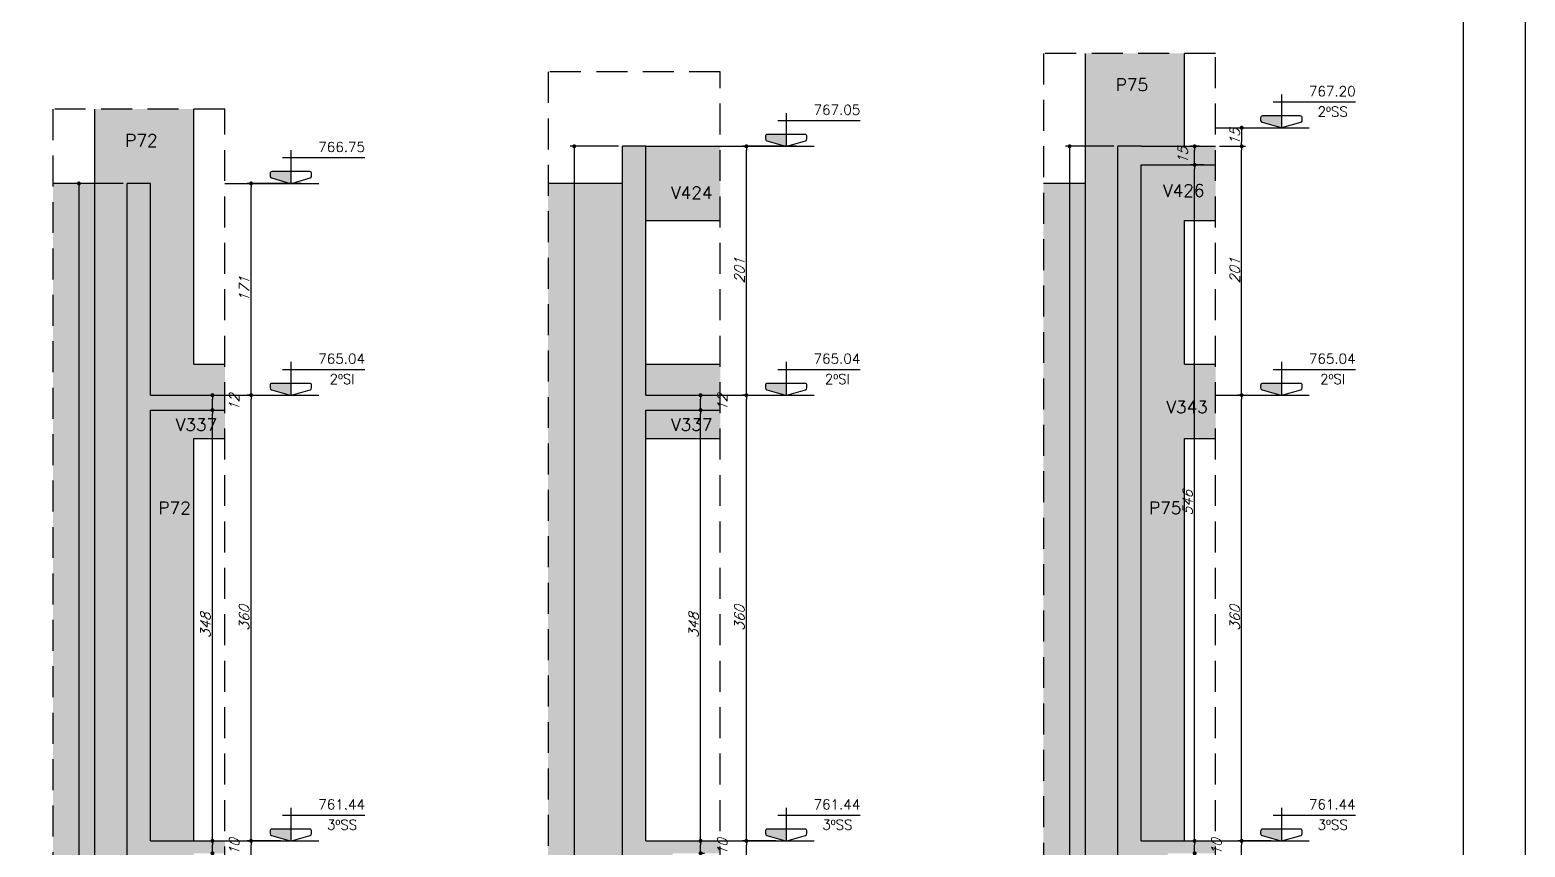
# Model space of a CAD drawing. Header units: millimetres. Extents: x 0 to 8720, y 0 to 4500.
# Drawn here: x 7512 to 8720, y 2109 to 2769 of the extents above; entities that cross this region are included whole.
import ezdxf
from ezdxf.enums import TextEntityAlignment as Align

# ---------------------------------------------------------------- set-up
doc = ezdxf.new("R2010")
doc.units = ezdxf.units.MM
doc.header["$LTSCALE"] = 50
doc.linetypes.add('DASHED', pattern=[0.75, 0.5, -0.25])
for name, color, linetype in [('F-AUX-RED', 1, 'Continuous'), ('F-CORTE', 4, 'Continuous'), ('F-COTAS', 106, 'Continuous'), ('F-EIXOS-DET', 1, 'Continuous'), ('F-MARGEM', 1, 'Continuous'), ('F-NÍVEL-VISTA', 2, 'Continuous'), ('F-SOLIDO-CORTE', 71, 'Continuous'), ('F-TEXTO', 6, 'Continuous'), ('F-TEXTO-YELLOW', 2, 'Continuous'), ('F-VISTA', 2, 'Continuous'), ('F-VISTA SÓLIDO', 254, 'Continuous')]:
    doc.layers.add(name, color=color, linetype=linetype)
doc.styles.add('CP-TEXT-INCL', font='simplex.shx', dxfattribs={"oblique": 20})
doc.styles.add('MCP', font='simplex.shx')
doc.dimstyles.new('CP-COTAS-50', dxfattribs={"dimscale": 0.64, "dimtxt": 12.5, "dimasz": 5, "dimexe": 5, "dimexo": 5, "dimgap": 2.5, "dimtad": 1, "dimdec": 1, "dimdsep": 46, "dimtxsty": 'CP-TEXT-INCL', "dimblk1": 'DOT', "dimblk2": 'DOT', "dimsah": 1, "dimcen": 9, "dimclrd": 256, "dimclre": 256, "dimclrt": 256, "dimadec": 0, "dimazin": 0, "dimtfac": 1, "dimtdec": 1, "dimtmove": 2, "dimatfit": 3, "dimldrblk": 'DOT', "dimfxl": 5, "dimtolj": 1, "dimarcsym": 0})

# ---------------------------------------------------------------- blocks, each defined once
blk = doc.blocks.new('A0-3L_900')
at = {"layer": 'F-MARGEM', "color": 2}
blk.add_lwpolyline([(0, 0), (0, 90), (174.4, 90), (174.4, 0)], close=True, dxfattribs=at)
at = {"layer": 'F-MARGEM', "color": 7}
blk.add_lwpolyline([(2.5, 89), (173.4, 89), (173.4, 1), (2.5, 1)], close=True, dxfattribs=at)
blk = doc.blocks.new('Nível - Vista')
at = {"layer": 'F-NÍVEL-VISTA'}
blk.add_hatch(color=71, dxfattribs=at).paths.add_polyline_path([(0, 0.238), (-0.38, 0.238, 0.414214), (-0.42, 0.198), (-0.42, 0.148, 0.331206), (-0.391, 0.11), (-0.011, 0.002, 0.072993), (0, 0)])
at = {"layer": 'F-NÍVEL-VISTA', "color": 2}
for p, q in [((0, 0.67), (0, 0)), ((-0.168, 0.521), (1.493, 0.521))]:
    blk.add_line(p, q, dxfattribs=at)
blk.add_lwpolyline([(-0.011, 0.002, 0.146769), (0.011, 0.002), (0.391, 0.11, 0.331206), (0.42, 0.148), (0.42, 0.198, 0.414214), (0.38, 0.238), (-0.38, 0.238, 0.414214), (-0.42, 0.198), (-0.42, 0.148, 0.331206), (-0.391, 0.11), (-0.011, 0.002, 0.146769), (0.011, 0.002)], format="xyb", dxfattribs=at)
at = {"layer": 'F-TEXTO', "color": 3, "style": 'MCP'}
for tag, p in [('NÍVEL', (1.026, 0.636)), ('NÍVEL_DETALHE', (1.02, 0.186))]:
    blk.add_attdef(tag, text='', height=0.2, dxfattribs=at).set_placement(p, align=Align.CENTER)
blk = doc.blocks.new('_DOT')
at = {"color": 0, "linetype": 'ByBlock'}
blk.add_line((-0.5, 0), (-1, 0), dxfattribs=at)
at = {"color": 0, "linetype": 'ByBlock', "const_width": 0.5}
blk.add_lwpolyline([(-0.25, 0, 1), (0.25, 0, 1)], format="xyb", close=True, dxfattribs=at)
blk = doc.blocks.new('*D207')
at = {"layer": 'F-COTAS', "lineweight": -2, "transparency": 16777216}
for p, q in [((7714.9, 2114), (7687.9, 2114)), ((7691.1, 1811.2), (7691.1, 2110.8)), ((7702, 1808), (7687.9, 1808))]:
    blk.add_line(p, q, dxfattribs=at)
at = {"layer": 'F-COTAS', "lineweight": -2, "transparency": 16777216, "xscale": 3.2, "yscale": 3.2, "zscale": 3.2}
for p, rotation in [((7691.1, 2114), 90), ((7691.1, 1808), 270)]:
    blk.add_blockref('_DOT', p, dxfattribs=dict(at, rotation=rotation))
at = {"layer": 'F-COTAS', "transparency": 16777216, "insert": (7685.5, 1961), "char_height": 8, "attachment_point": 5, "rotation": 90, "style": 'CP-TEXT-INCL'}
blk.add_mtext('\\A1;306', dxfattribs=at)
blk = doc.blocks.new('*D208')
at = {"layer": 'F-COTAS', "lineweight": -2, "transparency": 16777216}
for p, q in [((7689.8, 2474), (7687.9, 2474)), ((7691.1, 2117.2), (7691.1, 2470.8)), ((7714.9, 2114), (7687.9, 2114))]:
    blk.add_line(p, q, dxfattribs=at)
at = {"layer": 'F-COTAS', "lineweight": -2, "transparency": 16777216, "xscale": 3.2, "yscale": 3.2, "zscale": 3.2}
for p, rotation in [((7691.1, 2474), 90), ((7691.1, 2114), 270)]:
    blk.add_blockref('_DOT', p, dxfattribs=dict(at, rotation=rotation))
at = {"layer": 'F-COTAS', "transparency": 16777216, "insert": (7685.5, 2294), "char_height": 8, "attachment_point": 5, "rotation": 90, "style": 'CP-TEXT-INCL'}
blk.add_mtext('\\A1;360', dxfattribs=at)
blk = doc.blocks.new('*D209')
at = {"layer": 'F-COTAS', "lineweight": -2, "transparency": 16777216}
for p, q in [((7731.6, 2645), (7687.9, 2645)), ((7691.1, 2477.2), (7691.1, 2641.8)), ((7689.8, 2474), (7687.9, 2474))]:
    blk.add_line(p, q, dxfattribs=at)
at = {"layer": 'F-COTAS', "lineweight": -2, "transparency": 16777216, "xscale": 3.2, "yscale": 3.2, "zscale": 3.2}
for p, rotation in [((7691.1, 2645), 90), ((7691.1, 2474), 270)]:
    blk.add_blockref('_DOT', p, dxfattribs=dict(at, rotation=rotation))
at = {"layer": 'F-COTAS', "transparency": 16777216, "insert": (7685.5, 2559.5), "char_height": 8, "attachment_point": 5, "rotation": 90, "style": 'CP-TEXT-INCL'}
blk.add_mtext('\\A1;171', dxfattribs=at)
blk = doc.blocks.new('*D212')
at = {"layer": 'F-COTAS', "lineweight": -2, "transparency": 16777216}
for p, q in [((8114.9, 2114), (8087.9, 2114)), ((8091.1, 1811.2), (8091.1, 2110.8)), ((8102, 1808), (8087.9, 1808))]:
    blk.add_line(p, q, dxfattribs=at)
at = {"layer": 'F-COTAS', "lineweight": -2, "transparency": 16777216, "xscale": 3.2, "yscale": 3.2, "zscale": 3.2}
for p, rotation in [((8091.1, 2114), 90), ((8091.1, 1808), 270)]:
    blk.add_blockref('_DOT', p, dxfattribs=dict(at, rotation=rotation))
at = {"layer": 'F-COTAS', "transparency": 16777216, "insert": (8085.5, 1961), "char_height": 8, "attachment_point": 5, "rotation": 90, "style": 'CP-TEXT-INCL'}
blk.add_mtext('\\A1;306', dxfattribs=at)
blk = doc.blocks.new('*D213')
at = {"layer": 'F-COTAS', "lineweight": -2, "transparency": 16777216}
for p, q in [((8089.8, 2474), (8087.9, 2474)), ((8091.1, 2117.2), (8091.1, 2470.8)), ((8114.9, 2114), (8087.9, 2114))]:
    blk.add_line(p, q, dxfattribs=at)
at = {"layer": 'F-COTAS', "lineweight": -2, "transparency": 16777216, "xscale": 3.2, "yscale": 3.2, "zscale": 3.2}
for p, rotation in [((8091.1, 2474), 90), ((8091.1, 2114), 270)]:
    blk.add_blockref('_DOT', p, dxfattribs=dict(at, rotation=rotation))
at = {"layer": 'F-COTAS', "transparency": 16777216, "insert": (8085.5, 2294), "char_height": 8, "attachment_point": 5, "rotation": 90, "style": 'CP-TEXT-INCL'}
blk.add_mtext('\\A1;360', dxfattribs=at)
blk = doc.blocks.new('*D214')
at = {"layer": 'F-COTAS', "lineweight": -2, "transparency": 16777216}
for p, q in [((8131.6, 2675), (8087.9, 2675)), ((8091.1, 2477.2), (8091.1, 2671.8)), ((8089.8, 2474), (8087.9, 2474))]:
    blk.add_line(p, q, dxfattribs=at)
at = {"layer": 'F-COTAS', "lineweight": -2, "transparency": 16777216, "xscale": 3.2, "yscale": 3.2, "zscale": 3.2}
for p, rotation in [((8091.1, 2675), 90), ((8091.1, 2474), 270)]:
    blk.add_blockref('_DOT', p, dxfattribs=dict(at, rotation=rotation))
at = {"layer": 'F-COTAS', "transparency": 16777216, "insert": (8085.5, 2574.5), "char_height": 8, "attachment_point": 5, "rotation": 90, "style": 'CP-TEXT-INCL'}
blk.add_mtext('\\A1;201', dxfattribs=at)
blk = doc.blocks.new('*D217')
at = {"layer": 'F-COTAS', "lineweight": -2, "transparency": 16777216}
for p, q in [((8514.9, 2114), (8487.9, 2114)), ((8491.1, 1811.2), (8491.1, 2110.8)), ((8502, 1808), (8487.9, 1808))]:
    blk.add_line(p, q, dxfattribs=at)
at = {"layer": 'F-COTAS', "lineweight": -2, "transparency": 16777216, "xscale": 3.2, "yscale": 3.2, "zscale": 3.2}
for p, rotation in [((8491.1, 2114), 90), ((8491.1, 1808), 270)]:
    blk.add_blockref('_DOT', p, dxfattribs=dict(at, rotation=rotation))
at = {"layer": 'F-COTAS', "transparency": 16777216, "insert": (8485.5, 1961), "char_height": 8, "attachment_point": 5, "rotation": 90, "style": 'CP-TEXT-INCL'}
blk.add_mtext('\\A1;306', dxfattribs=at)
blk = doc.blocks.new('*D218')
at = {"layer": 'F-COTAS', "lineweight": -2, "transparency": 16777216}
for p, q in [((8489.8, 2474), (8487.9, 2474)), ((8491.1, 2117.2), (8491.1, 2470.8)), ((8514.9, 2114), (8487.9, 2114))]:
    blk.add_line(p, q, dxfattribs=at)
at = {"layer": 'F-COTAS', "lineweight": -2, "transparency": 16777216, "xscale": 3.2, "yscale": 3.2, "zscale": 3.2}
for p, rotation in [((8491.1, 2474), 90), ((8491.1, 2114), 270)]:
    blk.add_blockref('_DOT', p, dxfattribs=dict(at, rotation=rotation))
at = {"layer": 'F-COTAS', "transparency": 16777216, "insert": (8485.5, 2294), "char_height": 8, "attachment_point": 5, "rotation": 90, "style": 'CP-TEXT-INCL'}
blk.add_mtext('\\A1;360', dxfattribs=at)
blk = doc.blocks.new('*D219')
at = {"layer": 'F-COTAS', "lineweight": -2, "transparency": 16777216}
for p, q in [((8473.2, 2675), (8494.3, 2675)), ((8491.1, 2477.2), (8491.1, 2671.8)), ((8489.8, 2474), (8487.9, 2474))]:
    blk.add_line(p, q, dxfattribs=at)
at = {"layer": 'F-COTAS', "lineweight": -2, "transparency": 16777216, "xscale": 3.2, "yscale": 3.2, "zscale": 3.2}
for p, rotation in [((8491.1, 2675), 90), ((8491.1, 2474), 270)]:
    blk.add_blockref('_DOT', p, dxfattribs=dict(at, rotation=rotation))
at = {"layer": 'F-COTAS', "transparency": 16777216, "insert": (8485.5, 2574.5), "char_height": 8, "attachment_point": 5, "rotation": 90, "style": 'CP-TEXT-INCL'}
blk.add_mtext('\\A1;201', dxfattribs=at)
blk = doc.blocks.new('*D230')
at = {"layer": 'F-COTAS', "lineweight": -2, "transparency": 16777216}
for p, q in [((7587.8, 2645), (7548.9, 2645)), ((7552.1, 2641.8), (7552.1, 1445.2)), ((7587.8, 1442), (7548.9, 1442))]:
    blk.add_line(p, q, dxfattribs=at)
at = {"layer": 'F-COTAS', "lineweight": -2, "transparency": 16777216, "xscale": 3.2, "yscale": 3.2, "zscale": 3.2}
for p, rotation in [((7552.1, 2645), 90), ((7552.1, 1442), 270)]:
    blk.add_blockref('_DOT', p, dxfattribs=dict(at, rotation=rotation))
at = {"layer": 'F-COTAS', "transparency": 16777216, "insert": (7546.5, 2043.5), "char_height": 8, "attachment_point": 5, "rotation": 90, "style": 'CP-TEXT-INCL'}
blk.add_mtext('\\A1;1203', dxfattribs=at)
blk = doc.blocks.new('*D231')
at = {"layer": 'F-COTAS', "lineweight": -2, "transparency": 16777216}
for p, q in [((7987.8, 2675), (7948.9, 2675)), ((7952.1, 2671.8), (7952.1, 1445.2)), ((7987.8, 1442), (7948.9, 1442))]:
    blk.add_line(p, q, dxfattribs=at)
at = {"layer": 'F-COTAS', "lineweight": -2, "transparency": 16777216, "xscale": 3.2, "yscale": 3.2, "zscale": 3.2}
for p, rotation in [((7952.1, 2675), 90), ((7952.1, 1442), 270)]:
    blk.add_blockref('_DOT', p, dxfattribs=dict(at, rotation=rotation))
at = {"layer": 'F-COTAS', "transparency": 16777216, "insert": (7946.5, 2058.5), "char_height": 8, "attachment_point": 5, "rotation": 90, "style": 'CP-TEXT-INCL'}
blk.add_mtext('\\A1;1233', dxfattribs=at)
blk = doc.blocks.new('*D232')
at = {"layer": 'F-COTAS', "lineweight": -2, "transparency": 16777216}
for p, q in [((8387.8, 2675), (8348.9, 2675)), ((8352.1, 2671.8), (8352.1, 1445.2)), ((8387.8, 1442), (8348.9, 1442))]:
    blk.add_line(p, q, dxfattribs=at)
at = {"layer": 'F-COTAS', "lineweight": -2, "transparency": 16777216, "xscale": 3.2, "yscale": 3.2, "zscale": 3.2}
for p, rotation in [((8352.1, 2675), 90), ((8352.1, 1442), 270)]:
    blk.add_blockref('_DOT', p, dxfattribs=dict(at, rotation=rotation))
at = {"layer": 'F-COTAS', "transparency": 16777216, "insert": (8346.5, 2058.5), "char_height": 8, "attachment_point": 5, "rotation": 90, "style": 'CP-TEXT-INCL'}
blk.add_mtext('\\A1;1233', dxfattribs=at)
blk = doc.blocks.new('*D242')
at = {"layer": 'F-COTAS', "lineweight": -2, "transparency": 16777216}
blk.add_line((7659.9, 2107.2), (7659.9, 2110.8), dxfattribs=at)
at = {"layer": 'F-COTAS', "lineweight": -2, "transparency": 16777216, "xscale": 3.2, "yscale": 3.2, "zscale": 3.2}
for p, rotation in [((7659.9, 2114), 90), ((7659.9, 2104), 270)]:
    blk.add_blockref('_DOT', p, dxfattribs=dict(at, rotation=rotation))
at = {"layer": 'F-COTAS', "transparency": 16777216, "insert": (7677.5, 2109), "char_height": 8, "attachment_point": 5, "rotation": 90, "style": 'CP-TEXT-INCL'}
blk.add_mtext('\\A1;10', dxfattribs=at)
blk = doc.blocks.new('*D243')
at = {"layer": 'F-COTAS', "lineweight": -2, "transparency": 16777216}
for p, q in [((7659.9, 2462), (7663.1, 2462)), ((7659.9, 2117.2), (7659.9, 2458.8))]:
    blk.add_line(p, q, dxfattribs=at)
at = {"layer": 'F-COTAS', "lineweight": -2, "transparency": 16777216, "xscale": 3.2, "yscale": 3.2, "zscale": 3.2}
for p, rotation in [((7659.9, 2462), 90), ((7659.9, 2114), 270)]:
    blk.add_blockref('_DOT', p, dxfattribs=dict(at, rotation=rotation))
at = {"layer": 'F-COTAS', "transparency": 16777216, "insert": (7654.3, 2288), "char_height": 8, "attachment_point": 5, "rotation": 90, "style": 'CP-TEXT-INCL'}
blk.add_mtext('\\A1;348', dxfattribs=at)
blk = doc.blocks.new('*D244')
at = {"layer": 'F-COTAS', "lineweight": -2, "transparency": 16777216}
for p, q in [((7659.9, 2474), (7663.1, 2474)), ((7659.9, 2465.2), (7659.9, 2470.8)), ((7659.9, 2462), (7663.1, 2462))]:
    blk.add_line(p, q, dxfattribs=at)
at = {"layer": 'F-COTAS', "lineweight": -2, "transparency": 16777216, "xscale": 3.2, "yscale": 3.2, "zscale": 3.2}
for p, rotation in [((7659.9, 2474), 90), ((7659.9, 2462), 270)]:
    blk.add_blockref('_DOT', p, dxfattribs=dict(at, rotation=rotation))
at = {"layer": 'F-COTAS', "transparency": 16777216, "insert": (7677.5, 2468), "char_height": 8, "attachment_point": 5, "rotation": 90, "style": 'CP-TEXT-INCL'}
blk.add_mtext('\\A1;12', dxfattribs=at)
blk = doc.blocks.new('*D248')
at = {"layer": 'F-COTAS', "lineweight": -2, "transparency": 16777216}
for p, q in [((8054, 2104), (8057.3, 2104)), ((8054.1, 2107.2), (8054.1, 2110.8))]:
    blk.add_line(p, q, dxfattribs=at)
at = {"layer": 'F-COTAS', "lineweight": -2, "transparency": 16777216, "xscale": 3.2, "yscale": 3.2, "zscale": 3.2}
for p, rotation in [((8054.1, 2114), 90), ((8054.1, 2104), 270)]:
    blk.add_blockref('_DOT', p, dxfattribs=dict(at, rotation=rotation))
at = {"layer": 'F-COTAS', "transparency": 16777216, "insert": (8071.7, 2109), "char_height": 8, "attachment_point": 5, "rotation": 90, "style": 'CP-TEXT-INCL'}
blk.add_mtext('\\A1;10', dxfattribs=at)
blk = doc.blocks.new('*D249')
at = {"layer": 'F-COTAS', "lineweight": -2, "transparency": 16777216}
for p, q in [((8053.2, 2462), (8057.3, 2462)), ((8054.1, 2117.2), (8054.1, 2458.8))]:
    blk.add_line(p, q, dxfattribs=at)
at = {"layer": 'F-COTAS', "lineweight": -2, "transparency": 16777216, "xscale": 3.2, "yscale": 3.2, "zscale": 3.2}
for p, rotation in [((8054.1, 2462), 90), ((8054.1, 2114), 270)]:
    blk.add_blockref('_DOT', p, dxfattribs=dict(at, rotation=rotation))
at = {"layer": 'F-COTAS', "transparency": 16777216, "insert": (8048.5, 2288), "char_height": 8, "attachment_point": 5, "rotation": 90, "style": 'CP-TEXT-INCL'}
blk.add_mtext('\\A1;348', dxfattribs=at)
blk = doc.blocks.new('*D250')
at = {"layer": 'F-COTAS', "lineweight": -2, "transparency": 16777216}
for p, q in [((8054.1, 2465.2), (8054.1, 2470.8)), ((8054.4, 2474), (8057.3, 2474)), ((8053.2, 2462), (8057.3, 2462))]:
    blk.add_line(p, q, dxfattribs=at)
at = {"layer": 'F-COTAS', "lineweight": -2, "transparency": 16777216, "xscale": 3.2, "yscale": 3.2, "zscale": 3.2}
for p, rotation in [((8054.1, 2474), 90), ((8054.1, 2462), 270)]:
    blk.add_blockref('_DOT', p, dxfattribs=dict(at, rotation=rotation))
at = {"layer": 'F-COTAS', "transparency": 16777216, "insert": (8071.7, 2468), "char_height": 8, "attachment_point": 5, "rotation": 90, "style": 'CP-TEXT-INCL'}
blk.add_mtext('\\A1;12', dxfattribs=at)
blk = doc.blocks.new('*D254')
at = {"layer": 'F-COTAS', "lineweight": -2, "transparency": 16777216}
blk.add_line((8453.1, 2107.2), (8453.1, 2110.8), dxfattribs=at)
at = {"layer": 'F-COTAS', "lineweight": -2, "transparency": 16777216, "xscale": 3.2, "yscale": 3.2, "zscale": 3.2}
for p, rotation in [((8453.1, 2114), 90), ((8453.1, 2104), 270)]:
    blk.add_blockref('_DOT', p, dxfattribs=dict(at, rotation=rotation))
at = {"layer": 'F-COTAS', "transparency": 16777216, "insert": (8470.7, 2109), "char_height": 8, "attachment_point": 5, "rotation": 90, "style": 'CP-TEXT-INCL'}
blk.add_mtext('\\A1;10', dxfattribs=at)
blk = doc.blocks.new('*D255')
at = {"layer": 'F-COTAS', "lineweight": -2, "transparency": 16777216}
for p, q in [((8460.6, 2660), (8449.9, 2660)), ((8453.1, 2117.2), (8453.1, 2656.8)), ((8456.3, 2114), (8456.3, 2114))]:
    blk.add_line(p, q, dxfattribs=at)
at = {"layer": 'F-COTAS', "lineweight": -2, "transparency": 16777216, "xscale": 3.2, "yscale": 3.2, "zscale": 3.2}
for p, rotation in [((8453.1, 2660), 90), ((8453.1, 2114), 270)]:
    blk.add_blockref('_DOT', p, dxfattribs=dict(at, rotation=rotation))
at = {"layer": 'F-COTAS', "transparency": 16777216, "insert": (8447.5, 2387), "char_height": 8, "attachment_point": 5, "rotation": 90, "style": 'CP-TEXT-INCL'}
blk.add_mtext('\\A1;546', dxfattribs=at)
blk = doc.blocks.new('*D256')
at = {"layer": 'F-COTAS', "lineweight": -2, "transparency": 16777216}
for p, q in [((8456.8, 2675), (8449.9, 2675)), ((8453.1, 2663.2), (8453.1, 2671.8)), ((8460.6, 2660), (8449.9, 2660))]:
    blk.add_line(p, q, dxfattribs=at)
at = {"layer": 'F-COTAS', "lineweight": -2, "transparency": 16777216, "xscale": 3.2, "yscale": 3.2, "zscale": 3.2}
for p, rotation in [((8453.1, 2675), 90), ((8453.1, 2660), 270)]:
    blk.add_blockref('_DOT', p, dxfattribs=dict(at, rotation=rotation))
at = {"layer": 'F-COTAS', "transparency": 16777216, "insert": (8443.5, 2667.5), "char_height": 8, "attachment_point": 5, "rotation": 90, "style": 'CP-TEXT-INCL'}
blk.add_mtext('\\A1;15', dxfattribs=at)
blk = doc.blocks.new('*D287')
at = {"layer": 'F-COTAS', "lineweight": -2, "transparency": 16777216}
for p, q in [((8489.3, 2690), (8494.3, 2690)), ((8491.1, 2686.8), (8491.1, 2678.2)), ((8473.2, 2675), (8494.3, 2675))]:
    blk.add_line(p, q, dxfattribs=at)
at = {"layer": 'F-COTAS', "lineweight": -2, "transparency": 16777216, "xscale": 3.2, "yscale": 3.2, "zscale": 3.2}
for p, rotation in [((8491.1, 2690), 90), ((8491.1, 2675), 270)]:
    blk.add_blockref('_DOT', p, dxfattribs=dict(at, rotation=rotation))
at = {"layer": 'F-COTAS', "transparency": 16777216, "insert": (8485.5, 2682.5), "char_height": 8, "attachment_point": 5, "rotation": 90, "style": 'CP-TEXT-INCL'}
blk.add_mtext('\\A1;15', dxfattribs=at)

msp = doc.modelspace()

# ---------------------------------------------------------------- hatches: boundary and pattern name
at = {"layer": 'F-AUX-RED'}
h = msp.add_hatch(dxfattribs=at)
h.set_pattern_fill('EARTH', color=256, scale=3, angle=45)
h.set_pattern_definition([(45, (-3253.621, -1039.995), (0, 26.940768), [19.05, -19.05]), (45, (-3258.673, -1034.944), (0, 26.940768), [19.05, -19.05]), (45, (-3263.724, -1029.892), (0, 26.940768), [19.05, -19.05]), (135, (-3263.724, -1026.525), (-26.940768, 0), [19.05, -19.05]), (135, (-3258.673, -1021.473), (-26.940768, 0), [19.05, -19.05]), (135, (-3253.621, -1016.422), (-26.940768, 0), [19.05, -19.05])])
h.paths.add_polyline_path([(7610, 1482), (7670, 1482), (7670, 1502), (7610, 1502)])
h.paths.add_polyline_path([(7565, 1482), (7565, 2645), (7531, 2645), (7531, 1482)])
h = msp.add_hatch(dxfattribs=at)
h.set_pattern_fill('EARTH', color=256, scale=3, angle=45)
h.set_pattern_definition([(45, (-2853.621, -1039.995), (0, 26.940768), [19.05, -19.05]), (45, (-2858.673, -1034.944), (0, 26.940768), [19.05, -19.05]), (45, (-2863.724, -1029.892), (0, 26.940768), [19.05, -19.05]), (135, (-2863.724, -1026.525), (-26.940768, 0), [19.05, -19.05]), (135, (-2858.673, -1021.473), (-26.940768, 0), [19.05, -19.05]), (135, (-2853.621, -1016.422), (-26.940768, 0), [19.05, -19.05])])
h.paths.add_polyline_path([(8010, 1482), (8012.5, 1482), (8070, 1431.8), (8070, 1502), (8010, 1502)])
h.paths.add_polyline_path([(7991, 1432), (7991, 1431.99), (8010, 1431.99), (8010, 1432)])
h.paths.add_polyline_path([(7931, 1431.8), (7988.5, 1482), (7991, 1482), (7991, 2645), (7931, 2645)])
h = msp.add_hatch(dxfattribs=at)
h.set_pattern_fill('EARTH', color=256, scale=3, angle=45)
h.set_pattern_definition([(45, (-2453.621, -1039.995), (0, 26.940768), [19.05, -19.05]), (45, (-2458.673, -1034.944), (0, 26.940768), [19.05, -19.05]), (45, (-2463.724, -1029.892), (0, 26.940768), [19.05, -19.05]), (135, (-2463.724, -1026.525), (-26.940768, 0), [19.05, -19.05]), (135, (-2458.673, -1021.473), (-26.940768, 0), [19.05, -19.05]), (135, (-2453.621, -1016.422), (-26.940768, 0), [19.05, -19.05])])
h.paths.add_polyline_path([(8410, 1482), (8470, 1482), (8470, 1502), (8410, 1502)])
h.paths.add_polyline_path([(8365, 1482), (8365, 2645), (8331, 2645), (8331, 1482)])
at = {"layer": 'F-SOLIDO-CORTE'}
h = msp.add_hatch(color=256, dxfattribs=at)
h.dxf.hatch_style = 1
h.paths.add_polyline_path([(8010, 1808), (8010, 2079), (8029.5, 2079), (8031.5, 2104), (8070, 2104), (8070, 2114), (8010, 2114), (8010, 2462), (8070, 2462), (8070, 2474), (8010, 2474), (8010, 2675), (7991, 2675), (7991, 1442), (8041, 1442), (8041, 1462), (8010, 1462), (8010, 1773), (8029.5, 1773), (8031.5, 1798), (8070, 1798), (8070, 1808)])
h = msp.add_hatch(color=256, dxfattribs=at)
h.dxf.hatch_style = 1
h.paths.add_polyline_path([(8410, 1808), (8410, 2079), (8429.5, 2079), (8431.5, 2104), (8470, 2104), (8470, 2114), (8410, 2114), (8410, 2660), (8470, 2660), (8470, 2675), (8410, 2675), (8391, 2675), (8391, 1442), (8441, 1442), (8441, 1462), (8410, 1462), (8410, 1773), (8429.5, 1773), (8431.5, 1798), (8470, 1798), (8470, 1808)])
h = msp.add_hatch(color=256, dxfattribs=at)
h.dxf.hatch_style = 1
h.paths.add_polyline_path([(7610, 1773), (7629.5, 1773), (7631.5, 1798), (7670, 1798), (7670, 1808), (7610, 1808), (7610, 2079), (7629.5, 2079), (7631.5, 2104), (7670, 2104), (7670, 2114), (7610, 2114), (7610, 2462), (7670, 2462), (7670, 2474), (7610, 2474), (7610, 2645), (7591, 2645), (7591, 1442), (7641, 1442), (7641, 1462), (7610, 1462)])
at = {"layer": 'F-VISTA SÓLIDO'}
h = msp.add_hatch(color=256, dxfattribs=at)
h.dxf.hatch_style = 1
h.paths.add_polyline_path([(8391, 2675), (8410, 2675), (8445, 2675), (8445, 2750), (8365, 2750), (8365, 1482), (8391, 1482)])
h = msp.add_hatch(color=256, dxfattribs=at)
h.dxf.hatch_style = 1
h.paths.add_polyline_path([(7645, 2104), (7631.5, 2104), (7629.5, 2079), (7610, 2079), (7610, 1808), (7645, 1808)], flags=17)
h.paths.add_polyline_path([(7645, 1798), (7631.5, 1798), (7629.5, 1773), (7610, 1773), (7610, 1512), (7645, 1512)], flags=17)
h.paths.add_polyline_path([(7591, 2645), (7610, 2645), (7610, 2474), (7670, 2474), (7670, 2499), (7645, 2499), (7645, 2705), (7565, 2705), (7565, 1482), (7591, 1482)])
h = msp.add_hatch(color=256, dxfattribs=at)
h.dxf.hatch_style = 1
h.paths.add_polyline_path([(8010, 2499), (8010, 2474), (8070, 2474), (8070, 2499)])
h.paths.add_polyline_path([(8070, 2615), (8070, 2675), (8010, 2675), (8010, 2615)])
h.paths.add_polyline_path([(7645, 2439), (7670, 2439), (7670, 2462), (7610, 2462), (7610, 2114), (7645, 2114)])
h = msp.add_hatch(color=256, dxfattribs=at)
h.dxf.hatch_style = 1
h.paths.add_polyline_path([(8470, 2660), (8410, 2660), (8410, 2615), (8445, 2615), (8470, 2615)])
h = msp.add_hatch(color=256, dxfattribs=at)
h.dxf.hatch_style = 1
h.paths.add_polyline_path([(8445, 2439), (8470, 2439), (8470, 2499), (8445, 2499), (8445, 2615), (8410, 2615), (8410, 2114), (8445, 2114)])
h = msp.add_hatch(color=256, dxfattribs=at)
h.dxf.hatch_style = 1
h.paths.add_polyline_path([(8070, 2462), (8010, 2462), (8010, 2439), (8070, 2439)])

# ---------------------------------------------------------------- linework, layer by layer
at = {"layer": 'F-AUX-RED', "linetype": 'DASHED'}
for points in [[(8331, 2750), (8331, 1372), (8470, 1372), (8470, 2750)], [(7931, 2735), (7931, 1372), (8070, 1372), (8070, 2735)], [(7531, 2705), (7531, 1372), (7670, 1372), (7670, 2705)]]:
    msp.add_lwpolyline(points, close=True, dxfattribs=at)
at = {"layer": 'F-AUX-RED'}
for points in [[(7565, 2645), (7531, 2645)], [(7991, 2645), (7931, 2645)], [(8365, 2645), (8331, 2645)]]:
    msp.add_lwpolyline(points, dxfattribs=at)
at = {"layer": 'F-CORTE'}
for points in [[(7991, 1442), (7991, 2675)], [(8010, 2675), (7991, 2675)], [(8010, 2474), (8010, 2675)], [(8391, 1442), (8391, 2675)], [(8410, 2675), (8391, 2675)], [(8410, 2675), (8470, 2675)], [(8410, 2675), (8410, 2675)], [(8410, 2660), (8470, 2660)], [(8410, 2114), (8410, 2660)], [(7591, 1442), (7591, 2645)], [(7610, 2645), (7591, 2645)], [(7610, 2474), (7610, 2645)], [(7610, 2474), (7670, 2474)], [(8010, 2474), (8070, 2474)], [(7610, 2462), (7670, 2462)], [(7610, 2114), (7610, 2462)], [(8010, 2462), (8070, 2462)], [(8010, 2114), (8010, 2462)], [(7610, 2114), (7670, 2114)], [(8010, 2114), (8070, 2114)], [(8410, 2114), (8470, 2114)]]:
    msp.add_lwpolyline(points, dxfattribs=at)
at = {"layer": 'F-EIXOS-DET', "color": 1, "ltscale": 5}
for points in [[(8470, 2690), (8545.73, 2690)], [(8070, 2675), (8145.73, 2675)], [(7670, 2645), (7745.73, 2645)], [(7670, 2474), (7745.73, 2474)], [(8070, 2474), (8145.73, 2474)], [(8470, 2474), (8545.73, 2474)], [(7670, 2114), (7745.73, 2114)], [(8070, 2114), (8145.73, 2114)], [(8470, 2114), (8545.73, 2114)]]:
    msp.add_lwpolyline(points, dxfattribs=at)
at = {"layer": 'F-VISTA'}
for p, q in [((8365, 1482), (8365, 2750)), ((8445, 2675), (8445, 2750)), ((7565, 1482), (7565, 2705)), ((7645, 2499), (7645, 2705)), ((8445, 2499), (8445, 2615)), ((7645, 2114), (7645, 2439)), ((8445, 2114), (8445, 2439))]:
    msp.add_line(p, q, dxfattribs=at)
for points in [[(8010, 2675), (8070, 2675)], [(8010, 2615), (8070, 2615)], [(8445, 2615), (8470, 2615)], [(7645, 2499), (7670, 2499)], [(8010, 2499), (8070, 2499)], [(8445, 2499), (8470, 2499)], [(7645, 2439), (7670, 2439)], [(8010, 2439), (8070, 2439)], [(8445, 2439), (8470, 2439)]]:
    msp.add_lwpolyline(points, dxfattribs=at)

# ---------------------------------------------------------------- block references
at = {"layer": 'F-MARGEM', "xscale": 50, "yscale": 50, "zscale": 50}
msp.add_blockref('A0-3L_900', (0, 0), dxfattribs=at)
at = {"layer": 'F-NÍVEL-VISTA', "linetype": 'Continuous', "xscale": 40, "yscale": 40, "zscale": 40}
for p, values in [((8523.23, 2690), {'NÍVEL': '767.20'}), ((8123.23, 2675), {'NÍVEL': '767.05'}), ((7723.23, 2645), {'NÍVEL': '766.75'}), ((7723.23, 2474), {'NÍVEL': '765.04'}), ((8123.23, 2474), {'NÍVEL': '765.04'}), ((8523.23, 2474), {'NÍVEL': '765.04'}), ((7723.23, 2114), {'NÍVEL': '761.44'}), ((8123.23, 2114), {'NÍVEL': '761.44'}), ((8523.23, 2114), {'NÍVEL': '761.44'})]:
    msp.add_blockref('Nível - Vista', p, dxfattribs=at).add_auto_attribs(values)

# ---------------------------------------------------------------- texts
at = {"layer": 'F-TEXTO', "color": 3, "style": 'MCP'}
for s, p in [('2ºSS', (8564.62, 2699.01)), ('2ºSI', (7764.62, 2483.01)), ('2ºSI', (8164.62, 2483.01)), ('2ºSI', (8564.62, 2483.01)), ('3ºSS', (7764.62, 2123.01)), ('3ºSS', (8164.62, 2123.01)), ('3ºSS', (8564.62, 2123.01))]:
    msp.add_text(s, height=8, dxfattribs=at).set_placement(p, align=Align.CENTER)
at = {"layer": 'F-TEXTO-YELLOW', "char_height": 10, "attachment_point": 5, "style": 'MCP'}
for s, insert in [('P75', (8402.5, 2724.69)), ('P72', (7602.5, 2679.69)), ('V424', (8047, 2637.51)), ('V426', (8444.35, 2639.24)), ('V343', (8447, 2464.52)), ('V337', (7647, 2450.21)), ('V337', (8047, 2450.21)), ('P72', (7629.35, 2382.95)), ('P75', (8429.35, 2382.95))]:
    msp.add_mtext_dynamic_manual_height_columns(s, width=110.244, gutter_width=12.5, heights=[0], dxfattribs=dict(at, insert=insert))

# ---------------------------------------------------------------- dimensions: what is measured, and where the dimension line sits
at = {"layer": 'F-COTAS'}
for base, p1, p2, angle, picture, middle in [((8491.06, 2675), (8486.09, 2690), (8470, 2675), 270, '*D287', (8485.46, 2682.5)), ((7952.11, 1442), (7991, 2675), (7991, 1442), 90, '*D231', (7946.51, 2058.5)), ((8091.06, 2675), (8092.97, 2474), (8134.79, 2675), 90, '*D214', (8085.46, 2574.5)), ((8352.11, 1442), (8391, 2675), (8391, 1442), 90, '*D232', (8346.51, 2058.5)), ((8453.11, 2675), (8463.75, 2660), (8460.04, 2675), 90, '*D256', (8443.51, 2667.5)), ((8491.06, 2675), (8492.97, 2474), (8470, 2675), 90, '*D219', (8485.46, 2574.5)), ((8453.11, 2660), (8453.11, 2114), (8463.75, 2660), 90, '*D255', (8447.51, 2387)), ((7552.11, 1442), (7591, 2645), (7591, 1442), 90, '*D230', (7546.51, 2043.5)), ((7691.06, 2645), (7692.97, 2474), (7734.79, 2645), 90, '*D209', (7685.46, 2559.5)), ((7659.86, 2474), (7656.68, 2462), (7656.68, 2474), 90, '*D244', (7677.46, 2468)), ((7691.06, 2474), (7718.07, 2114), (7692.97, 2474), 90, '*D208', (7685.46, 2294)), ((8054.11, 2474), (8049.96, 2462), (8051.23, 2474), 90, '*D250', (8071.71, 2468)), ((8091.06, 2474), (8118.07, 2114), (8092.97, 2474), 90, '*D213', (8085.46, 2294)), ((8491.06, 2474), (8518.07, 2114), (8492.97, 2474), 90, '*D218', (8485.46, 2294)), ((7659.86, 2462), (7659.86, 2114), (7656.68, 2462), 90, '*D243', (7654.26, 2288)), ((8054.11, 2462), (8054.11, 2114), (8049.96, 2462), 90, '*D249', (8048.51, 2288)), ((7659.86, 2114), (7659.86, 2104), (7659.86, 2114), 90, '*D242', (7677.46, 2109)), ((7691.06, 2114), (7705.19, 1808), (7718.07, 2114), 90, '*D207', (7685.46, 1961)), ((8054.11, 2114), (8050.75, 2104), (8054.11, 2114), 90, '*D248', (8071.71, 2109)), ((8091.06, 2114), (8105.19, 1808), (8118.07, 2114), 90, '*D212', (8085.46, 1961)), ((8453.11, 2114), (8453.11, 2104), (8453.11, 2114), 90, '*D254', (8470.71, 2109)), ((8491.06, 2114), (8505.19, 1808), (8518.07, 2114), 90, '*D217', (8485.46, 1961))]:
    dim = msp.add_linear_dim(base=base, p1=p1, p2=p2, angle=angle, dimstyle='CP-COTAS-50', dxfattribs=at)
    dim.commit()
    dim.dimension.update_dxf_attribs({"geometry": picture, "text_midpoint": middle})

doc.saveas('drawing.dxf')
